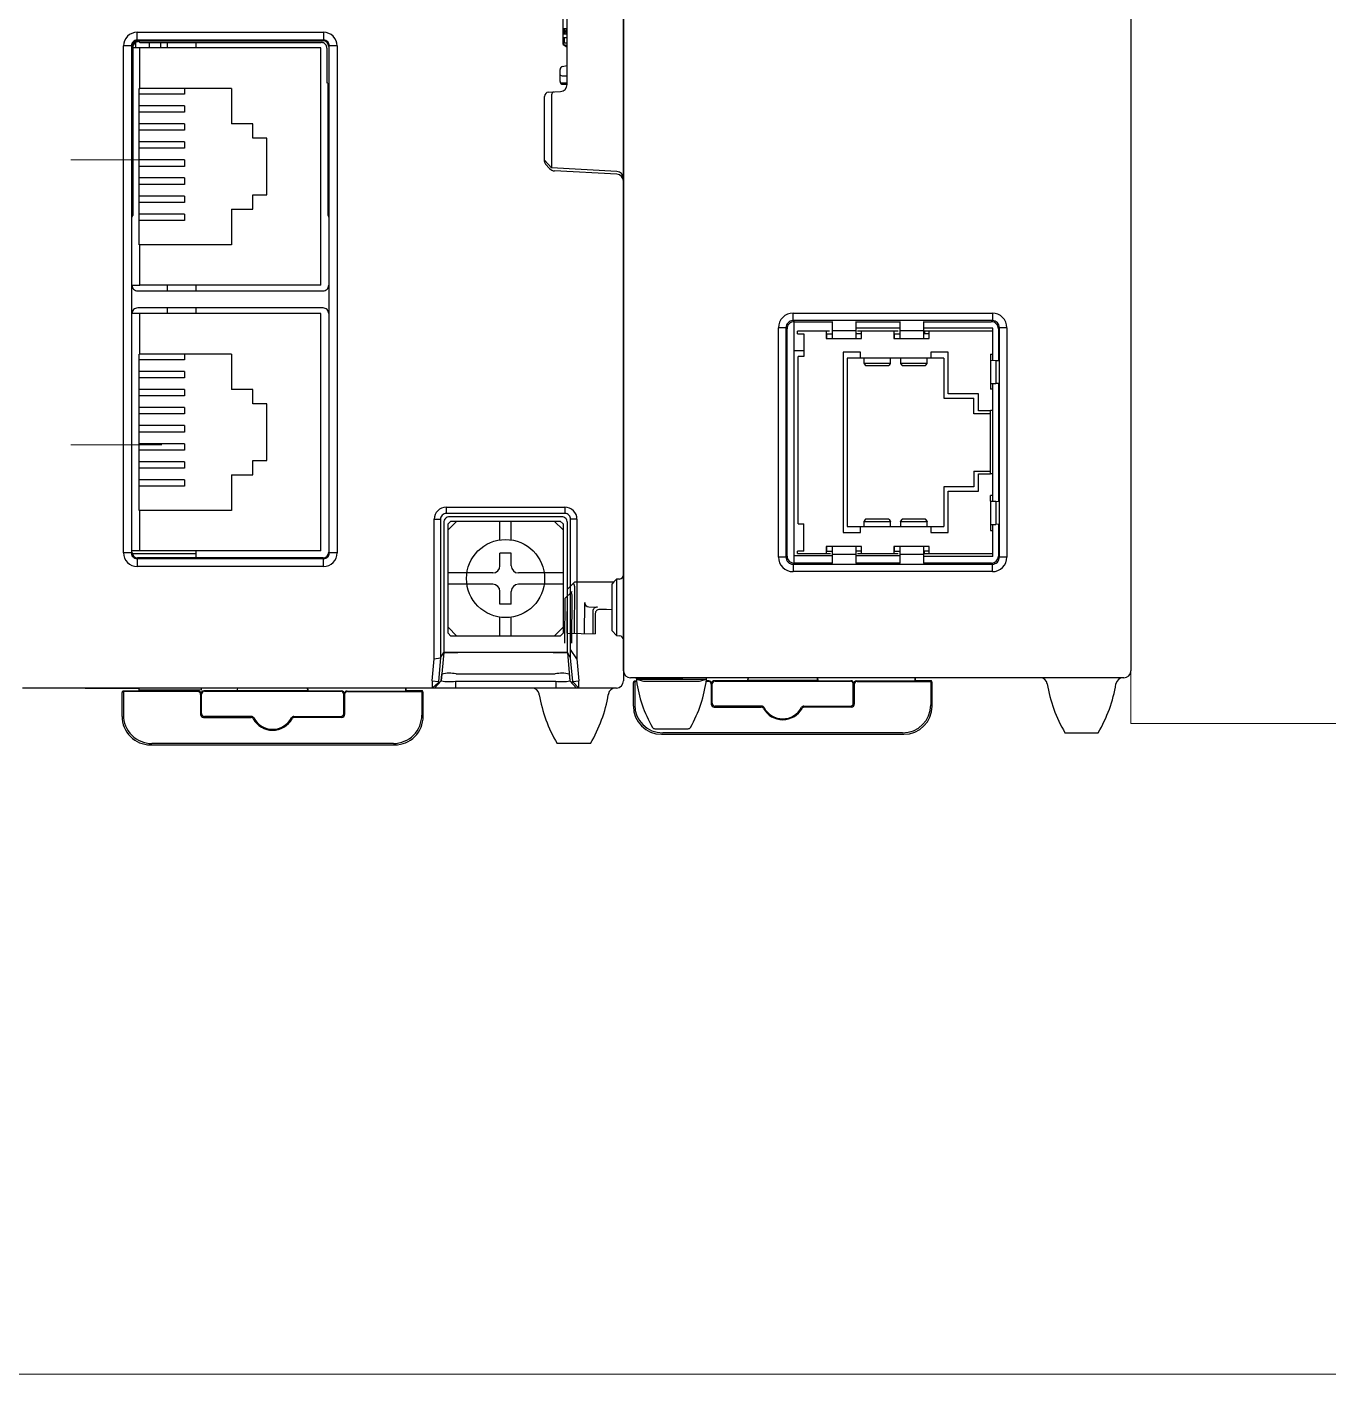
# Model space of a CAD drawing. Extents: x 33864 to 41687, y -3582 to -110.
# Drawn here: x 38114.2 to 38232.7, y -726.8 to -604.1 of the extents above; entities that cross this region are included whole.
import ezdxf

# ---------------------------------------------------------------- set-up
doc = ezdxf.new("R2010")
doc.units = 0
doc.header["$MEASUREMENT"] = 0
for name, color, linetype in [('AE_BOR', 1, 'Continuous'), ('key_geometry', 2, 'Continuous'), ('Lay 1', 7, 'Continuous'), ('细实线层', 7, 'Continuous')]:
    doc.layers.add(name, color=color, linetype=linetype)

msp = doc.modelspace()

# ---------------------------------------------------------------- linework, layer by layer
at = {"layer": 'AE_BOR', "color": 0, "lineweight": 0}
for p, q in [((38214.703, -667.568), (38214.703, -544.674)), ((38244.457, -667.568), (38214.703, -667.568))]:
    msp.add_line(p, q, dxfattribs=at)
at = {"layer": 'AE_BOR', "lineweight": 0}
for p, q in [((38124.382, -616.252), (38118.154, -616.252)), ((38118.154, -642.183), (38126.454, -642.183))]:
    msp.add_line(p, q, dxfattribs=at)
at = {"layer": 'key_geometry', "color": 0, "linetype": 'Continuous'}
for p, q in [((38168.495, -545.316), (38168.495, -663.682)), ((38124.198, -605.35), (38124.198, -604.633)), ((38124.198, -604.633), (38141.19, -604.633)), ((38141.19, -604.633), (38141.19, -605.35)), ((38123.681, -605.867), (38122.964, -605.867)), ((38122.964, -621.583), (38122.964, -605.867)), ((38123.681, -605.867), (38123.681, -621.583)), ((38124.059, -605.554), (38124.059, -606.052)), ((38141.19, -605.35), (38124.198, -605.35)), ((38124.252, -605.405), (38124.253, -605.405)), ((38124.253, -605.405), (38141.135, -605.405)), ((38124.402, -605.479), (38124.327, -605.479)), ((38124.444, -605.564), (38124.402, -605.479)), ((38124.444, -605.564), (38140.976, -605.564)), ((38125.288, -605.564), (38125.288, -606.052)), ((38125.289, -605.82), (38125.288, -605.82)), ((38126.323, -605.564), (38126.323, -606.052)), ((38126.97, -606.052), (38126.97, -605.564)), ((38129.557, -605.564), (38129.557, -606.052)), ((38141.135, -605.405), (38141.135, -605.405)), ((38141.706, -652.03), (38141.706, -605.867)), ((38142.424, -605.867), (38141.706, -605.867)), ((38142.424, -605.867), (38142.424, -652.03)), ((38123.736, -605.922), (38123.736, -605.921)), ((38123.736, -651.976), (38123.736, -605.921)), ((38123.81, -605.997), (38123.81, -621.304)), ((38140.941, -606.052), (38123.81, -606.052)), ((38124.447, -609.738), (38124.447, -606.052)), ((38140.941, -627.655), (38140.941, -606.052)), ((38141.493, -606.081), (38141.493, -609.218)), ((38141.652, -605.921), (38141.652, -651.976)), ((38141.561, -609.252), (38141.493, -609.218)), ((38141.561, -609.252), (38141.561, -621.262)), ((38124.382, -609.738), (38124.447, -609.738)), ((38124.382, -623.968), (38124.382, -609.738)), ((38128.525, -610.262), (38124.382, -610.262)), ((38132.791, -609.738), (38124.447, -609.738)), ((38128.525, -609.738), (38128.525, -610.262)), ((38132.791, -609.738), (38132.791, -612.972)), ((38128.525, -611.323), (38124.382, -611.323)), ((38128.525, -611.905), (38124.382, -611.905)), ((38128.525, -611.323), (38128.525, -611.905)), ((38128.525, -612.966), (38124.382, -612.966)), ((38128.525, -612.966), (38128.525, -613.548)), ((38134.731, -612.972), (38132.791, -612.972)), ((38134.731, -614.266), (38134.731, -612.972)), ((38128.525, -613.548), (38124.382, -613.548)), ((38136.025, -614.266), (38134.731, -614.266)), ((38136.025, -619.44), (38136.025, -614.266)), ((38128.525, -614.609), (38124.382, -614.609)), ((38128.525, -615.191), (38124.382, -615.191)), ((38128.525, -614.609), (38128.525, -615.191)), ((38128.525, -616.252), (38124.382, -616.252)), ((38128.525, -616.834), (38124.382, -616.834)), ((38128.525, -616.252), (38128.525, -616.834)), ((38128.525, -617.895), (38124.382, -617.895)), ((38128.525, -617.895), (38128.525, -618.477)), ((38128.525, -618.477), (38124.382, -618.477)), ((38128.525, -619.537), (38124.382, -619.537)), ((38128.525, -620.12), (38124.382, -620.12)), ((38128.525, -619.537), (38128.525, -620.12)), ((38134.731, -619.44), (38136.025, -619.44)), ((38134.731, -620.734), (38134.731, -619.44)), ((38122.964, -652.03), (38122.964, -621.583)), ((38123.681, -621.583), (38123.681, -652.03)), ((38123.736, -621.492), (38123.81, -621.304)), ((38128.525, -621.18), (38124.382, -621.18)), ((38128.525, -621.763), (38124.382, -621.763)), ((38128.525, -621.18), (38128.525, -621.763)), ((38132.791, -620.734), (38134.731, -620.734)), ((38132.791, -620.734), (38132.791, -623.968)), ((38141.561, -621.262), (38141.652, -621.492)), ((38124.382, -623.968), (38124.447, -623.968)), ((38132.791, -623.968), (38124.447, -623.968)), ((38124.447, -627.655), (38124.447, -623.968)), ((38123.736, -627.655), (38124.447, -627.655)), ((38140.941, -627.655), (38124.447, -627.655)), ((38126.97, -628.172), (38126.97, -627.655)), ((38129.557, -627.655), (38129.557, -628.172)), ((38124.253, -628.172), (38141.135, -628.172)), ((38140.941, -630.242), (38123.736, -630.242)), ((38141.135, -629.725), (38124.253, -629.725)), ((38124.447, -633.929), (38124.447, -630.242)), ((38126.97, -630.242), (38126.97, -629.725)), ((38129.557, -629.725), (38129.557, -630.242)), ((38140.941, -651.846), (38140.941, -630.242)), ((38124.382, -648.159), (38124.382, -633.929)), ((38132.791, -633.929), (38124.382, -633.929)), ((38128.525, -633.929), (38128.525, -634.453)), ((38132.791, -633.929), (38132.791, -637.163)), ((38128.525, -634.453), (38124.382, -634.453)), ((38128.525, -635.514), (38124.382, -635.514)), ((38128.525, -636.096), (38124.382, -636.096)), ((38128.525, -635.514), (38128.525, -636.096)), ((38128.525, -637.157), (38124.382, -637.157)), ((38128.525, -637.739), (38124.382, -637.739)), ((38128.525, -637.157), (38128.525, -637.739)), ((38134.731, -637.163), (38132.791, -637.163)), ((38134.731, -638.457), (38134.731, -637.163)), ((38128.525, -638.799), (38124.382, -638.799)), ((38128.525, -638.799), (38128.525, -639.382)), ((38136.025, -638.457), (38134.731, -638.457)), ((38136.025, -643.631), (38136.025, -638.457)), ((38128.525, -639.382), (38124.382, -639.382)), ((38128.525, -640.442), (38124.382, -640.442)), ((38128.525, -641.025), (38124.382, -641.025)), ((38128.525, -640.442), (38128.525, -641.025)), ((38128.525, -642.085), (38124.382, -642.085)), ((38128.525, -642.667), (38124.382, -642.667)), ((38128.525, -642.085), (38128.525, -642.667)), ((38128.525, -643.728), (38124.382, -643.728)), ((38128.525, -643.728), (38128.525, -644.31)), ((38134.731, -643.631), (38136.025, -643.631)), ((38134.731, -644.925), (38134.731, -643.631)), ((38128.525, -644.31), (38124.382, -644.31)), ((38132.791, -644.925), (38134.731, -644.925)), ((38132.791, -644.925), (38132.791, -648.159)), ((38128.525, -645.371), (38124.382, -645.371)), ((38128.525, -645.953), (38124.382, -645.953)), ((38128.525, -645.371), (38128.525, -645.953)), ((38132.791, -648.159), (38124.382, -648.159)), ((38124.447, -651.846), (38124.447, -648.159)), ((38152.349, -647.869), (38163.167, -647.869)), ((38152.349, -647.869), (38152.349, -648.443)), ((38163.167, -648.443), (38152.349, -648.443)), ((38162.868, -648.741), (38152.647, -648.741)), ((38163.167, -647.869), (38163.167, -648.443)), ((38151.258, -661.668), (38151.258, -648.959)), ((38151.258, -648.959), (38151.832, -648.959)), ((38151.832, -648.959), (38151.832, -661.593)), ((38152.13, -649.258), (38152.13, -661.096)), ((38152.519, -649.388), (38152.777, -649.129)), ((38153.326, -649.129), (38152.519, -649.937)), ((38152.519, -659.349), (38152.519, -649.388)), ((38152.777, -649.129), (38162.738, -649.129)), ((38157.24, -650.849), (38157.24, -649.129)), ((38158.275, -650.849), (38158.275, -649.129)), ((38162.997, -649.937), (38162.189, -649.129)), ((38162.738, -649.129), (38162.997, -649.388)), ((38162.997, -649.388), (38162.997, -659.349)), ((38163.385, -661.096), (38163.385, -649.258)), ((38164.257, -648.959), (38163.683, -648.959)), ((38163.683, -660.809), (38163.683, -648.959)), ((38164.257, -648.959), (38164.257, -661.666)), ((38123.681, -652.03), (38122.964, -652.03)), ((38140.941, -651.846), (38123.736, -651.846)), ((38123.736, -651.976), (38123.736, -651.975)), ((38123.744, -652.071), (38129.557, -652.071)), ((38124.253, -652.492), (38124.252, -652.492)), ((38141.135, -652.492), (38124.253, -652.492)), ((38129.557, -651.846), (38129.557, -652.492)), ((38141.135, -652.492), (38141.135, -652.492)), ((38141.652, -651.975), (38141.652, -651.976)), ((38142.424, -652.03), (38141.706, -652.03)), ((38157.24, -653.204), (38157.24, -652.04)), ((38158.275, -652.04), (38157.24, -652.04)), ((38158.275, -653.204), (38158.275, -652.04)), ((38124.198, -652.547), (38141.19, -652.547)), ((38124.198, -652.547), (38124.198, -653.264)), ((38141.19, -653.264), (38124.198, -653.264)), ((38141.19, -653.264), (38141.19, -652.547)), ((38156.593, -653.851), (38152.519, -653.851)), ((38156.593, -654.886), (38152.519, -654.886)), ((38162.997, -653.851), (38158.922, -653.851)), ((38162.997, -654.886), (38158.922, -654.886)), ((38157.24, -656.697), (38157.24, -655.532)), ((38158.275, -656.697), (38158.275, -655.532)), ((38163.168, -656.178), (38163.825, -655.532)), ((38163.779, -660.248), (38163.817, -655.917)), ((38158.275, -656.697), (38157.24, -656.697)), ((38163.168, -656.178), (38163.133, -660.235)), ((38157.24, -659.607), (38157.24, -657.888)), ((38158.275, -659.607), (38158.275, -657.888)), ((38152.519, -658.8), (38153.326, -659.607)), ((38152.777, -659.607), (38152.519, -659.349)), ((38162.738, -659.607), (38152.777, -659.607)), ((38162.189, -659.607), (38162.997, -658.8)), ((38162.997, -659.349), (38162.738, -659.607)), ((38163.679, -661.587), (38163.683, -660.809)), ((38164.257, -661.666), (38163.683, -660.809)), ((38151.082, -663.682), (38151.258, -661.668)), ((38151.258, -661.668), (38151.832, -661.591)), ((38151.832, -661.593), (38151.645, -663.732)), ((38151.832, -661.593), (38152.13, -661.095)), ((38152.13, -661.095), (38151.904, -663.679)), ((38163.385, -661.095), (38152.13, -661.095)), ((38162.093, -661.102), (38153.423, -661.102)), ((38155.17, -661.095), (38155.17, -661.102)), ((38157.758, -661.102), (38157.758, -661.095)), ((38163.385, -661.095), (38163.611, -663.679)), ((38163.679, -661.587), (38163.385, -661.095)), ((38163.867, -663.732), (38163.679, -661.587)), ((38164.257, -661.666), (38164.434, -663.682)), ((38151.905, -663.679), (38151.959, -663.056)), ((38153.253, -663.037), (38153.242, -663.037)), ((38153.253, -663.037), (38162.271, -663.037)), ((38163.556, -663.056), (38163.611, -663.679)), ((38114.564, -664.329), (38113.775, -664.329)), ((38148.702, -664.329), (38114.564, -664.329)), ((38114.564, -664.331), (38114.564, -664.329)), ((38124.382, -664.417), (38114.564, -664.331)), ((38122.83, -664.778), (38122.893, -664.588)), ((38122.893, -664.588), (38124.382, -664.588)), ((38122.893, -664.588), (38122.954, -664.649)), ((38122.954, -664.649), (38122.954, -666.793)), ((38129.725, -664.649), (38122.954, -664.649)), ((38124.382, -664.588), (38124.382, -664.417)), ((38130.074, -664.537), (38124.382, -664.487)), ((38124.382, -664.588), (38124.405, -664.61)), ((38129.764, -664.61), (38124.405, -664.61)), ((38130.074, -664.537), (38130.074, -664.329)), ((38133.303, -664.592), (38130.292, -664.592)), ((38130.328, -664.629), (38142.756, -664.629)), ((38133.32, -664.579), (38133.303, -664.592)), ((38133.32, -664.579), (38133.387, -664.329)), ((38139.765, -664.579), (38133.32, -664.579)), ((38139.765, -664.579), (38139.698, -664.329)), ((38139.765, -664.579), (38139.782, -664.592)), ((38139.782, -664.592), (38142.792, -664.592)), ((38143.321, -664.61), (38148.68, -664.61)), ((38143.359, -664.649), (38150.131, -664.649)), ((38148.702, -664.588), (38148.68, -664.61)), ((38160.172, -664.329), (38148.702, -664.329)), ((38148.702, -664.588), (38148.702, -664.329)), ((38150.191, -664.588), (38148.702, -664.588)), ((38150.191, -664.588), (38150.131, -664.649)), ((38150.131, -664.649), (38150.131, -666.793)), ((38150.255, -664.778), (38150.191, -664.588)), ((38151.077, -664.329), (38151.64, -663.836)), ((38151.082, -663.682), (38151.645, -663.732)), ((38151.905, -663.679), (38151.289, -664.329)), ((38151.754, -663.836), (38151.289, -664.329)), ((38151.289, -664.329), (38151.289, -664.329)), ((38151.64, -663.836), (38151.754, -663.836)), ((38151.754, -663.836), (38151.904, -663.679)), ((38151.904, -663.679), (38151.905, -663.679)), ((38153.183, -663.718), (38162.333, -663.718)), ((38153.183, -663.718), (38153.183, -664.329)), ((38167.762, -664.329), (38160.172, -664.329)), ((38162.333, -663.718), (38162.333, -664.329)), ((38163.611, -663.679), (38164.226, -664.329)), ((38163.611, -663.679), (38163.611, -663.679)), ((38163.611, -663.679), (38163.69, -663.762)), ((38163.69, -663.762), (38164.227, -664.329)), ((38163.69, -663.762), (38163.869, -663.762)), ((38163.867, -663.732), (38164.434, -663.682)), ((38163.869, -663.762), (38164.435, -664.329)), ((38164.227, -664.329), (38164.226, -664.329)), ((38167.848, -664.329), (38167.762, -664.329)), ((38122.83, -666.917), (38122.83, -664.778)), ((38130.022, -664.869), (38129.984, -664.907)), ((38129.984, -664.907), (38129.984, -666.748)), ((38130.07, -666.662), (38130.07, -664.887)), ((38143.015, -666.662), (38143.015, -664.887)), ((38143.062, -664.869), (38143.101, -664.907)), ((38143.101, -664.907), (38143.101, -666.748)), ((38150.255, -666.917), (38150.255, -664.778)), ((38160.822, -664.942), (38160.81, -664.871)), ((38167.124, -664.871), (38167.112, -664.942)), ((38130.243, -667.007), (38134.548, -667.007)), ((38134.599, -666.921), (38130.328, -666.921)), ((38138.485, -666.921), (38142.756, -666.921)), ((38142.842, -667.007), (38138.536, -667.007)), ((38125.417, -669.504), (38147.668, -669.504)), ((38147.544, -669.379), (38125.541, -669.379)), ((38165.489, -669.374), (38162.445, -669.374))]:
    msp.add_line(p, q, dxfattribs=at)
msp.add_circle((38157.758, -654.368), 3.557, dxfattribs=at)
for centre, radius, start, end in [((38124.197, -605.867), 1.234, 89.9734, 180.0266), ((38141.19, -605.867), 1.234, 359.97318, 90.02671), ((38124.195, -605.864), 0.514, 89.6823, 180.3177), ((38124.253, -605.923), 0.518, 90.13027, 179.86973), ((38124.327, -605.996), 0.517, 89.99366, 180.00687), ((38140.976, -606.081), 0.517, 359.99379, 90.00594), ((38141.134, -605.923), 0.518, 0.12987, 89.87013), ((38141.193, -605.864), 0.514, 359.6823, 90.3177), ((38124.253, -627.655), 0.517, 179.99759, 270.00241), ((38141.135, -627.655), 0.517, 269.99732, 0.00268), ((38124.253, -630.242), 0.517, 89.99729, 180.00271), ((38141.135, -630.242), 0.517, 359.99732, 90.00268), ((38152.348, -648.959), 1.09, 89.97312, 180.02302), ((38152.347, -648.957), 0.514, 89.73989, 180.25998), ((38152.647, -649.257), 0.517, 89.97444, 180.02556), ((38162.868, -649.257), 0.517, 359.9745, 90.02557), ((38163.167, -648.959), 1.09, 359.97313, 90.02301), ((38163.169, -648.957), 0.514, 359.7399, 90.26014), ((38124.197, -652.031), 1.234, 179.97335, 270.02676), ((38124.195, -652.033), 0.514, 179.68215, 270.31785), ((38124.253, -651.975), 0.517, 180.04408, 269.95592), ((38141.135, -651.975), 0.517, 270.04376, 359.95624), ((38141.193, -652.033), 0.514, 269.68215, 0.31785), ((38141.19, -652.031), 1.234, 269.97312, 0.02688), ((38156.593, -653.204), 0.647, 270, 0), ((38158.922, -653.204), 0.647, 180, 270), ((38156.593, -655.532), 0.647, 0, 90), ((38158.922, -655.532), 0.647, 90, 180), ((38163.436, -655.913), 0.382, 359.38889, 44.28212), ((38153.099, -587.013), 74.089, 269.25092, 270.2502), ((38162.416, -587.013), 74.089, 269.7498, 270.74908), ((38152.649, -666.232), 3.25, 79.47958, 102.25656), ((38162.867, -666.232), 3.25, 77.74343, 100.5663), ((38125.809, -664.494), 1.409, 179.74574, 184.75348), ((38129.725, -664.907), 0.259, 359.99656, 90.00353), ((38129.764, -664.869), 0.259, 359.96156, 90.03853), ((38130.298, -664.867), 0.275, 91.15123, 180.30198), ((38130.329, -664.887), 0.259, 90.02056, 179.97936), ((38129.317, -663.387), 4.164, 343.17146, 346.92011), ((38143.768, -663.387), 4.164, 193.07989, 196.82854), ((38142.756, -664.887), 0.259, 0.02022, 89.9796), ((38142.787, -664.867), 0.275, 359.68389, 88.86264), ((38143.321, -664.869), 0.259, 89.962, 180.03791), ((38143.359, -664.907), 0.259, 89.997, 180.00291), ((38144.585, -664.376), 4.101, 356.73209, 0.66222), ((38174.285, -664.167), 23.209, 178.80435, 180.40123), ((38152.073, -663.802), 0.434, 170.6192, 184.47648), ((38152.686, -659.066), 4.679, 260.38531, 276.0912), ((38160.172, -664.976), 0.647, 9.28828, 89.99999), ((38162.836, -659.275), 4.472, 263.54239, 279.9811), ((38163.7, -663.754), 0.169, 357.33459, 7.57054), ((38083.82, -664.167), 80.615, 359.8845, 0.34421), ((38167.762, -664.976), 0.647, 89.99999, 170.71175), ((38167.848, -663.682), 0.647, 270, 0), ((38173.577, -662.784), 12.936, 189.605, 210.62864), ((38154.358, -662.784), 12.936, 329.37135, 350.395), ((38125.417, -666.917), 2.587, 179.99714, 270.00295), ((38125.541, -666.793), 2.587, 179.99713, 270.00285), ((38130.243, -666.748), 0.259, 179.9971, 270.003), ((38130.329, -666.662), 0.259, 180.02065, 269.97942), ((38134.548, -667.265), 0.259, 29.43647, 90.00061), ((38134.599, -667.179), 0.259, 28.12853, 90.0127), ((38136.542, -666.14), 2.031, 209.43692, 330.56308), ((38136.542, -666.14), 1.945, 208.14112, 331.85888), ((38138.485, -667.179), 0.259, 89.98749, 151.87128), ((38138.536, -667.265), 0.259, 90.00008, 150.56285), ((38142.756, -666.662), 0.259, 270.02043, 359.97977), ((38142.842, -666.748), 0.259, 269.997, 0.00317), ((38147.544, -666.793), 2.587, 269.99712, 0.0029), ((38147.668, -666.917), 2.587, 269.99713, 0.00289)]:
    msp.add_arc(centre, radius, start, end, dxfattribs=at)
at = {"layer": 'Lay 1', "linetype": 'Continuous'}
for p, q in [((38214.703, -545.316), (38214.703, -662.763)), ((38168.495, -618.19), (38168.495, -560.752)), ((38163.36, -605.981), (38163.36, -569.554)), ((38162.975, -577.501), (38162.975, -605.678)), ((38163.03, -604.319), (38163.03, -604.325)), ((38163.36, -604.319), (38163.03, -604.319)), ((38163.04, -604.325), (38163.104, -604.325)), ((38163.104, -604.325), (38163.104, -604.774)), ((38163.232, -604.643), (38163.232, -604.457)), ((38163.36, -604.381), (38163.286, -604.393)), ((38163.36, -604.42), (38163.29, -604.432)), ((38163.003, -605.731), (38163.36, -605.981)), ((38163.03, -604.775), (38163.03, -604.781)), ((38163.03, -604.781), (38163.36, -604.781)), ((38163.03, -605.134), (38163.03, -605.14)), ((38163.36, -605.134), (38163.03, -605.134)), ((38163.03, -605.59), (38163.03, -605.596)), ((38163.03, -605.596), (38163.36, -605.596)), ((38163.104, -604.774), (38163.04, -604.774)), ((38163.04, -605.14), (38163.104, -605.14)), ((38163.104, -605.59), (38163.04, -605.59)), ((38163.063, -605.743), (38163.162, -605.785)), ((38163.104, -605.14), (38163.104, -605.59)), ((38163.286, -604.706), (38163.36, -604.719)), ((38163.29, -604.668), (38163.36, -604.68)), ((38163.36, -607.655), (38163.36, -605.981)), ((38162.719, -609.11), (38162.719, -608.005)), ((38162.918, -607.755), (38163.36, -607.655)), ((38163.36, -609.366), (38163.36, -607.655)), ((38162.753, -609.238), (38163.36, -609.238)), ((38162.975, -608.596), (38163.36, -608.596)), ((38162.975, -609.366), (38163.36, -609.366)), ((38163.36, -609.388), (38163.36, -609.366)), ((38161.307, -616.379), (38161.307, -610.47)), ((38161.672, -610.086), (38162.752, -610.029)), ((38161.948, -610.456), (38161.948, -616.982)), ((38161.307, -616.27), (38161.948, -616.982)), ((38161.77, -617.041), (38161.406, -616.636)), ((38167.887, -617.293), (38161.948, -616.982)), ((38167.887, -617.549), (38162.213, -617.252)), ((38168.495, -654.022), (38168.495, -618.19)), ((38183.932, -630.883), (38183.932, -630.205)), ((38183.932, -630.205), (38202.09, -630.205)), ((38202.09, -630.205), (38202.09, -630.883)), ((38183.291, -631.523), (38182.614, -631.523)), ((38182.614, -652.415), (38182.614, -631.523)), ((38183.39, -631.623), (38183.291, -631.523)), ((38183.291, -631.523), (38183.291, -652.415)), ((38183.39, -652.316), (38183.39, -631.623)), ((38183.932, -630.883), (38184.031, -630.982)), ((38202.09, -630.883), (38183.932, -630.883)), ((38184.026, -652.957), (38184.026, -630.982)), ((38184.031, -630.982), (38187.535, -630.982)), ((38187.535, -632.496), (38187.535, -630.962)), ((38189.648, -630.962), (38189.648, -632.496)), ((38189.648, -630.982), (38193.696, -630.982)), ((38193.696, -631.572), (38189.648, -631.572)), ((38193.696, -632.496), (38193.696, -630.962)), ((38195.809, -630.962), (38195.809, -632.496)), ((38195.809, -630.982), (38201.991, -630.982)), ((38202.124, -631.572), (38195.809, -631.572)), ((38201.991, -630.982), (38202.09, -630.883)), ((38202.124, -634.355), (38202.124, -631.572)), ((38202.731, -631.523), (38202.632, -631.623)), ((38202.632, -631.623), (38202.632, -634.514)), ((38202.731, -652.415), (38202.731, -631.523)), ((38203.408, -631.523), (38202.731, -631.523)), ((38203.408, -631.523), (38203.408, -652.415)), ((38187.244, -631.855), (38184.334, -631.855)), ((38184.334, -632.073), (38184.334, -631.855)), ((38184.334, -632.073), (38184.924, -632.073)), ((38184.924, -632.073), (38184.924, -634.132)), ((38186.965, -631.855), (38186.965, -632.496)), ((38186.965, -632.496), (38190.174, -632.496)), ((38186.978, -632.073), (38187.535, -632.073)), ((38186.978, -632.073), (38186.978, -632.496)), ((38187.535, -631.771), (38189.648, -631.771)), ((38190.162, -632.073), (38189.648, -632.073)), ((38193.508, -631.855), (38189.793, -631.855)), ((38190.162, -632.496), (38190.162, -632.073)), ((38190.174, -632.496), (38190.174, -631.855)), ((38193.127, -631.855), (38193.127, -632.496)), ((38193.127, -632.496), (38196.335, -632.496)), ((38193.139, -632.073), (38193.696, -632.073)), ((38193.139, -632.073), (38193.139, -632.496)), ((38193.696, -631.771), (38195.809, -631.771)), ((38202.124, -631.855), (38195.809, -631.855)), ((38196.323, -632.073), (38195.809, -632.073)), ((38195.918, -631.855), (38195.918, -632.073)), ((38196.323, -632.496), (38196.323, -632.073)), ((38196.335, -632.496), (38196.335, -631.855)), ((38184.924, -633.626), (38184.026, -633.626)), ((38188.488, -633.767), (38188.488, -650.171)), ((38190.067, -633.767), (38188.488, -633.767)), ((38190.067, -634.306), (38190.067, -633.767)), ((38196.485, -633.767), (38196.485, -634.306)), ((38198.05, -633.767), (38196.485, -633.767)), ((38198.05, -637.541), (38198.05, -633.767)), ((38201.906, -633.947), (38201.906, -637.122)), ((38201.906, -633.947), (38202.124, -633.947)), ((38184.924, -634.132), (38184.411, -634.132)), ((38184.411, -649.368), (38184.411, -634.132)), ((38197.678, -634.306), (38188.873, -634.306)), ((38188.873, -634.306), (38188.873, -649.632)), ((38190.382, -634.306), (38190.382, -634.782)), ((38192.821, -634.781), (38190.382, -634.781)), ((38190.382, -634.782), (38190.398, -634.796)), ((38190.398, -634.796), (38190.498, -634.942)), ((38190.498, -634.942), (38190.543, -634.974)), ((38190.543, -634.974), (38192.661, -634.974)), ((38192.705, -634.942), (38192.661, -634.974)), ((38192.705, -634.942), (38192.805, -634.796)), ((38192.805, -634.796), (38192.821, -634.782)), ((38192.821, -634.782), (38192.821, -634.306)), ((38193.72, -634.306), (38193.72, -634.782)), ((38196.158, -634.781), (38193.72, -634.781)), ((38193.72, -634.782), (38193.736, -634.796)), ((38193.736, -634.796), (38193.836, -634.942)), ((38193.836, -634.942), (38193.88, -634.974)), ((38193.88, -634.974), (38195.998, -634.974)), ((38195.998, -634.974), (38196.042, -634.942)), ((38196.042, -634.942), (38196.142, -634.796)), ((38196.142, -634.796), (38196.158, -634.782)), ((38196.158, -634.782), (38196.158, -634.306)), ((38197.678, -634.306), (38197.678, -637.926)), ((38201.906, -634.494), (38202.389, -634.503)), ((38202.124, -634.496), (38202.124, -634.355)), ((38202.389, -634.503), (38202.713, -634.518)), ((38202.389, -634.503), (38202.389, -636.609)), ((38200.822, -637.541), (38198.05, -637.541)), ((38200.822, -639.1), (38200.822, -637.541)), ((38201.906, -636.618), (38202.389, -636.609)), ((38202.124, -637.122), (38201.906, -637.122)), ((38202.124, -647.323), (38202.124, -636.616)), ((38202.713, -636.594), (38202.389, -636.609)), ((38202.632, -636.598), (38202.632, -647.341)), ((38197.678, -637.926), (38200.388, -637.926)), ((38200.388, -639.357), (38200.388, -637.926)), ((38201.906, -639.357), (38200.388, -639.357)), ((38201.906, -639.1), (38200.822, -639.1)), ((38201.906, -644.838), (38201.906, -639.059)), ((38202.124, -639.059), (38201.906, -639.059)), ((38200.388, -644.581), (38201.906, -644.581)), ((38200.388, -644.581), (38200.388, -646.013)), ((38200.822, -644.838), (38201.906, -644.838)), ((38200.822, -646.398), (38200.822, -644.838)), ((38201.906, -644.796), (38202.124, -644.796)), ((38200.388, -646.013), (38197.678, -646.013)), ((38197.678, -646.013), (38197.678, -649.632)), ((38198.05, -646.398), (38200.822, -646.398)), ((38198.05, -650.171), (38198.05, -646.398)), ((38201.906, -647.32), (38201.906, -646.817)), ((38202.124, -646.817), (38201.906, -646.817)), ((38201.906, -647.32), (38201.906, -649.992)), ((38201.906, -647.32), (38202.389, -647.33)), ((38202.389, -647.33), (38202.713, -647.344)), ((38202.389, -647.33), (38202.389, -649.435)), ((38184.411, -649.368), (38184.924, -649.368)), ((38184.924, -651.866), (38184.924, -649.368)), ((38188.873, -649.632), (38197.678, -649.632)), ((38190.067, -650.171), (38190.067, -649.632)), ((38190.382, -649.157), (38190.398, -649.142)), ((38190.382, -649.157), (38192.821, -649.157)), ((38190.382, -649.157), (38190.382, -649.632)), ((38190.498, -648.997), (38190.398, -649.142)), ((38190.498, -648.997), (38190.543, -648.965)), ((38192.661, -648.965), (38190.543, -648.965)), ((38192.661, -648.965), (38192.705, -648.997)), ((38192.805, -649.142), (38192.705, -648.997)), ((38192.805, -649.142), (38192.821, -649.157)), ((38192.821, -649.632), (38192.821, -649.157)), ((38193.72, -649.157), (38193.736, -649.142)), ((38193.72, -649.157), (38196.158, -649.157)), ((38193.72, -649.157), (38193.72, -649.632)), ((38193.836, -648.997), (38193.736, -649.142)), ((38193.836, -648.997), (38193.88, -648.965)), ((38195.998, -648.965), (38193.88, -648.965)), ((38195.998, -648.965), (38196.042, -648.997)), ((38196.142, -649.142), (38196.042, -648.997)), ((38196.142, -649.142), (38196.158, -649.157)), ((38196.158, -649.632), (38196.158, -649.157)), ((38196.485, -649.632), (38196.485, -650.171)), ((38201.906, -649.445), (38202.389, -649.435)), ((38201.906, -649.992), (38202.124, -649.992)), ((38202.124, -652.366), (38202.124, -649.442)), ((38202.713, -649.421), (38202.389, -649.435)), ((38202.632, -649.424), (38202.632, -652.316)), ((38188.488, -650.171), (38190.067, -650.171)), ((38196.485, -650.171), (38198.05, -650.171)), ((38183.291, -652.415), (38182.614, -652.415)), ((38183.291, -652.415), (38183.39, -652.316)), ((38187.535, -652.302), (38184.026, -652.302)), ((38184.924, -651.866), (38184.334, -651.866)), ((38184.334, -652.084), (38184.334, -651.866)), ((38184.334, -652.084), (38187.347, -652.084)), ((38186.965, -651.442), (38186.965, -652.084)), ((38190.174, -651.442), (38186.965, -651.442)), ((38186.978, -651.442), (38186.978, -651.866)), ((38186.978, -651.866), (38187.535, -651.866)), ((38187.535, -652.976), (38187.535, -651.442)), ((38189.648, -652.168), (38187.535, -652.168)), ((38189.648, -651.442), (38189.648, -652.976)), ((38190.162, -651.866), (38189.648, -651.866)), ((38193.696, -652.302), (38189.648, -652.302)), ((38189.793, -652.084), (38190.174, -652.084)), ((38190.162, -651.866), (38190.162, -651.442)), ((38190.174, -652.084), (38190.174, -651.442)), ((38190.174, -652.084), (38193.127, -652.084)), ((38193.127, -651.442), (38193.127, -652.084)), ((38196.335, -651.442), (38193.127, -651.442)), ((38193.127, -652.084), (38193.508, -652.084)), ((38193.139, -651.442), (38193.139, -651.866)), ((38193.139, -651.866), (38193.696, -651.866)), ((38193.696, -652.976), (38193.696, -651.442)), ((38195.809, -652.168), (38193.696, -652.168)), ((38195.809, -651.442), (38195.809, -652.976)), ((38196.323, -651.866), (38195.809, -651.866)), ((38195.809, -652.084), (38202.124, -652.084)), ((38202.124, -652.366), (38195.809, -652.366)), ((38195.918, -652.084), (38195.918, -651.866)), ((38196.323, -651.866), (38196.323, -651.442)), ((38196.335, -652.084), (38196.335, -651.442)), ((38202.632, -652.316), (38202.731, -652.415)), ((38203.408, -652.415), (38202.731, -652.415)), ((38184.031, -652.957), (38183.932, -653.056)), ((38183.932, -653.056), (38202.09, -653.056)), ((38183.932, -653.056), (38183.932, -653.733)), ((38187.535, -652.957), (38184.031, -652.957)), ((38193.696, -652.957), (38189.648, -652.957)), ((38201.991, -652.957), (38195.809, -652.957)), ((38202.09, -653.056), (38201.991, -652.957)), ((38202.09, -653.733), (38202.09, -653.056)), ((38163.397, -655.317), (38164.049, -654.677)), ((38164.049, -654.677), (38167.623, -654.677)), ((38167.623, -654.677), (38167.468, -654.849)), ((38167.468, -657.198), (38167.468, -654.849)), ((38167.852, -654.422), (38167.623, -654.677)), ((38168.13, -654.407), (38167.852, -654.422)), ((38167.852, -654.422), (38167.852, -659.553)), ((38168.495, -659.952), (38168.495, -654.022)), ((38202.09, -653.733), (38183.932, -653.733)), ((38163.362, -659.342), (38163.397, -655.317)), ((38164.042, -655.058), (38164.004, -659.355)), ((38164.936, -659.374), (38164.961, -656.543)), ((38165.326, -656.931), (38166.113, -656.972)), ((38165.708, -657.335), (38165.708, -659.39)), ((38166.955, -657.171), (38166.312, -657.171)), ((38167.468, -657.198), (38166.955, -657.171)), ((38167.468, -659.126), (38167.468, -657.198)), ((38165.928, -657.555), (38165.929, -659.395)), ((38163.362, -659.342), (38165.929, -659.395)), ((38167.468, -659.126), (38167.852, -659.553)), ((38167.852, -659.553), (38168.13, -659.567)), ((38168.495, -662.763), (38168.495, -659.952)), ((38169.65, -663.405), (38169.137, -663.405)), ((38195.065, -663.405), (38169.65, -663.405)), ((38169.65, -663.407), (38171.09, -663.406)), ((38169.665, -663.524), (38169.706, -663.525)), ((38169.706, -663.525), (38176.012, -663.525)), ((38169.706, -663.525), (38170.188, -663.688)), ((38170.934, -663.406), (38170.934, -663.405)), ((38171.09, -663.406), (38171.09, -663.405)), ((38171.09, -663.406), (38171.404, -663.459)), ((38171.404, -663.459), (38171.789, -663.462)), ((38173.459, -663.462), (38171.789, -663.462)), ((38173.459, -663.462), (38173.844, -663.459)), ((38173.841, -663.405), (38173.844, -663.459)), ((38175.529, -663.688), (38176.012, -663.525)), ((38176.012, -663.525), (38176.053, -663.524)), ((38179.854, -663.405), (38179.785, -663.666)), ((38179.802, -663.653), (38179.868, -663.405)), ((38186.197, -663.653), (38186.13, -663.405)), ((38186.144, -663.405), (38186.214, -663.666)), ((38195.049, -663.405), (38195.042, -663.684)), ((38206.445, -663.405), (38195.065, -663.405)), ((38195.065, -663.662), (38195.065, -663.405)), ((38213.977, -663.405), (38206.445, -663.405)), ((38214.062, -663.405), (38213.977, -663.405)), ((38169.393, -663.85), (38169.456, -663.662)), ((38169.393, -665.972), (38169.393, -663.85)), ((38169.456, -663.662), (38169.516, -663.722)), ((38169.456, -663.662), (38169.682, -663.662)), ((38169.516, -663.722), (38169.516, -665.849)), ((38169.691, -663.722), (38169.516, -663.722)), ((38170.434, -663.707), (38175.283, -663.707)), ((38176.235, -663.722), (38176.027, -663.722)), ((38176.273, -663.684), (38176.032, -663.684)), ((38176.53, -663.941), (38176.492, -663.979)), ((38176.492, -663.979), (38176.492, -665.805)), ((38176.577, -665.72), (38176.577, -663.959)), ((38179.785, -663.666), (38176.798, -663.666)), ((38176.834, -663.702), (38189.165, -663.702)), ((38179.802, -663.653), (38179.785, -663.666)), ((38186.197, -663.653), (38179.802, -663.653)), ((38186.197, -663.653), (38186.214, -663.666)), ((38186.214, -663.666), (38189.201, -663.666)), ((38189.421, -665.72), (38189.421, -663.959)), ((38189.468, -663.941), (38189.507, -663.979)), ((38189.507, -663.979), (38189.507, -665.805)), ((38189.725, -663.684), (38195.042, -663.684)), ((38189.763, -663.722), (38196.482, -663.722)), ((38195.065, -663.662), (38195.042, -663.684)), ((38196.542, -663.662), (38195.065, -663.662)), ((38196.542, -663.662), (38196.482, -663.722)), ((38196.482, -663.722), (38196.482, -665.849)), ((38196.605, -663.85), (38196.542, -663.662)), ((38196.605, -665.972), (38196.605, -663.85)), ((38181.071, -665.977), (38176.834, -665.977)), ((38184.927, -665.977), (38189.165, -665.977)), ((38176.748, -666.062), (38181.021, -666.062)), ((38189.25, -666.062), (38184.978, -666.062)), ((38171.344, -668.038), (38174.374, -668.038)), ((38193.915, -668.416), (38172.084, -668.416)), ((38208.701, -668.411), (38211.721, -668.411)), ((38171.96, -668.539), (38194.038, -668.539))]:
    msp.add_line(p, q, dxfattribs=at)
for centre, radius, start, end in [((38163.04, -604.261), 0.0642, 179.99915, 270.00085), ((38163.296, -604.457), 0.0642, 99.46292, 180), ((38163.296, -604.643), 0.0642, 180, 260.54065), ((38163.28, -604.383), 0.0491, 224.20786, 281.09011), ((38163.04, -604.839), 0.0642, 90.03108, 179.96892), ((38163.04, -605.076), 0.0642, 180.03108, 269.96892), ((38163.04, -605.654), 0.0642, 89.99915, 180.00085), ((38163.019, -605.681), 0.0441, 175.81218, 202.25552), ((38163.04, -605.678), 0.0642, 198.07399, 235.00798), ((38163.019, -605.681), 0.0441, 202.25552, 249.84994), ((38162.908, -606.091), 0.38, 65.92585, 75.35796), ((38163.308, -605.39), 0.421, 249.72606, 265.15869), ((38163.28, -604.716), 0.0491, 78.90989, 135.79214), ((38163.287, -605.719), 0.0915, 260.93953, 308.08595), ((38163.304, -605.75), 0.0569, 314.08465, 3.85206), ((38162.975, -608.005), 0.257, 102.80427, 180), ((38162.863, -608.42), 0.161, 205.68723, 257.37243), ((38162.975, -609.11), 0.257, 180, 270), ((38162.719, -609.388), 0.642, 273, 0), ((38162.971, -608.06), 0.537, 254.63802, 270.51132), ((38161.692, -610.47), 0.385, 93, 180), ((38162.649, -610.412), 0.703, 164.38168, 183.5813), ((38162.169, -610.251), 0.198, 108.08718, 171.64149), ((38161.692, -616.379), 0.385, 180, 222), ((38162.247, -616.611), 0.642, 222, 267), ((38167.853, -617.934), 0.642, 360, 87), ((38167.853, -618.19), 0.642, 0.01024, 86.98998), ((38183.931, -631.523), 1.317, 89.96757, 180.03243), ((38202.091, -631.523), 1.317, 359.96754, 90.03246), ((38183.929, -631.521), 0.638, 89.73395, 180.26627), ((38184.031, -631.622), 0.641, 89.9677, 180.03208), ((38201.991, -631.622), 0.641, 359.96785, 90.03225), ((38202.093, -631.521), 0.638, 359.73385, 90.26604), ((38183.931, -652.416), 1.317, 179.96759, 270.03239), ((38183.929, -652.418), 0.638, 179.73364, 270.26625), ((38184.031, -652.316), 0.641, 179.96787, 270.03213), ((38201.991, -652.316), 0.641, 269.96792, 0.03219), ((38202.093, -652.418), 0.638, 269.73376, 0.26624), ((38202.091, -652.416), 1.317, 269.96758, 0.03245), ((38163.663, -655.054), 0.379, 359.38445, 44.287), ((38168.11, -654.022), 0.385, 272.99308, 0.00689), ((38165.346, -656.546), 0.385, 179.49863, 267), ((38166.079, -657.342), 0.372, 84.72013, 178.94782), ((38166.312, -657.555), 0.384, 89.96852, 180.0972), ((38168.11, -659.952), 0.385, 359.99264, 87.00734), ((38169.137, -662.763), 0.642, 180, 270), ((38182.394, -661.871), 12.836, 186.86161, 187.39719), ((38181.241, -662.113), 11.662, 186.95156, 187.6334), ((38164.477, -662.113), 11.662, 330.18502, 353.04844), ((38163.324, -661.871), 12.836, 352.60281, 353.13839), ((38206.445, -664.047), 0.642, 9.28826, 90), ((38213.977, -664.047), 0.642, 90, 170.71174), ((38214.062, -662.763), 0.642, 270, 360), ((38181.241, -662.113), 11.662, 187.6334, 209.81498), ((38170.405, -662.437), 1.27, 260.18894, 271.33471), ((38175.313, -662.437), 1.27, 268.6653, 279.81113), ((38176.235, -663.979), 0.257, 359.99629, 90.00327), ((38176.273, -663.94), 0.256, 359.95932, 90.04023), ((38176.803, -663.939), 0.273, 91.11049, 180.34273), ((38176.834, -663.959), 0.257, 90.02078, 179.97913), ((38189.165, -663.959), 0.257, 0.02087, 89.97922), ((38189.195, -663.939), 0.273, 359.66047, 88.88632), ((38189.725, -663.94), 0.256, 89.95972, 180.04072), ((38189.763, -663.979), 0.257, 89.99668, 180.00376), ((38219.745, -661.872), 12.835, 189.28726, 210.62963), ((38200.677, -661.872), 12.835, 329.37037, 350.71274), ((38171.96, -665.972), 2.567, 180, 270), ((38172.084, -665.849), 2.567, 180, 270), ((38176.748, -665.805), 0.257, 180, 270), ((38176.834, -665.72), 0.257, 180.02087, 269.9792), ((38181.071, -666.233), 0.257, 28.14174, 90), ((38184.927, -666.233), 0.257, 90, 151.85826), ((38189.165, -665.72), 0.257, 270.0208, 359.97913), ((38189.25, -665.805), 0.257, 270, 0), ((38193.915, -665.849), 2.567, 270, 0), ((38194.038, -665.972), 2.567, 270, 0), ((38181.021, -666.318), 0.257, 29.43749, 90), ((38182.999, -665.202), 2.015, 209.43749, 330.56251), ((38182.999, -665.202), 1.93, 208.14174, 331.85826), ((38184.978, -666.318), 0.257, 90, 150.56251), ((38171.344, -667.781), 0.257, 210.3608, 270), ((38174.374, -667.781), 0.257, 270, 329.58586)]:
    msp.add_arc(centre, radius, start, end, dxfattribs=at)
at = {"layer": '细实线层', "lineweight": 0}
msp.add_line((37910.597, -726.791), (39132.56, -726.791), dxfattribs=at)

doc.saveas('drawing.dxf')
